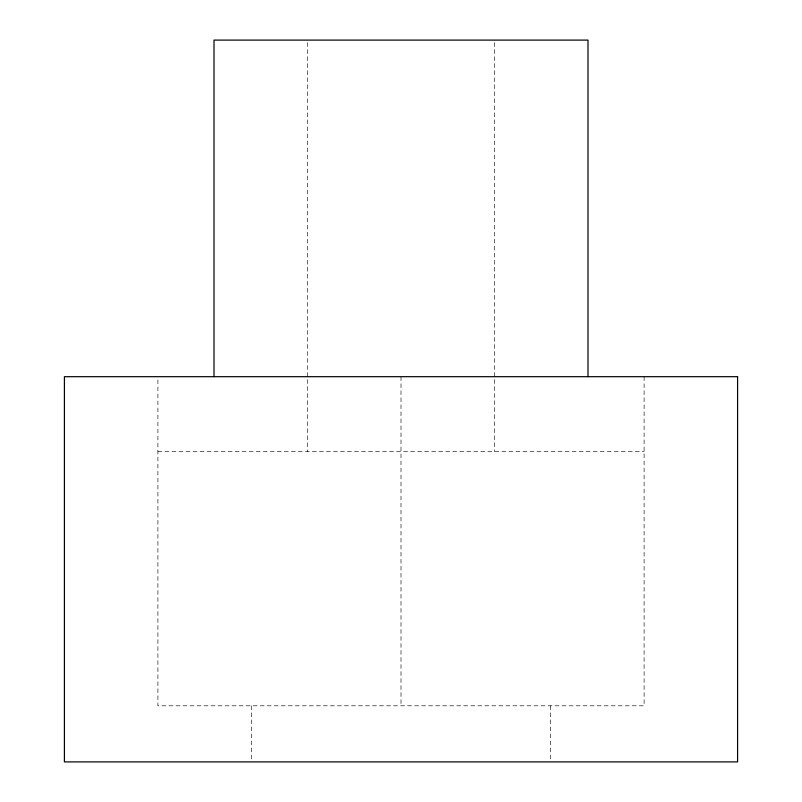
<?xml version="1.0" encoding="UTF-8"?>
<svg xmlns="http://www.w3.org/2000/svg" width="802" height="802" viewBox="0 0 802 802"><rect width="100%" height="100%" fill="white"/><g stroke="black" fill="none" stroke-linecap="round" stroke-linejoin="round"><path stroke-width="0.6" stroke-dasharray="4.01 3.01" d="M157.904 451.486L644.096 451.486M644.096 376.689L644.096 705.8L157.904 705.8L157.904 376.689M550.593 705.8L550.593 759.404M494.493 42.596L494.493 451.486M401 376.689L401 705.8M307.507 42.596L307.507 451.486M251.407 705.8L251.407 761.9"/><path stroke-width="1.2" d="M587.996 376.689L587.996 40.1L214.004 40.1L214.004 376.689M737.589 376.689L64.411 376.689L64.411 761.9L737.589 761.9L737.589 376.689"/></g></svg>
